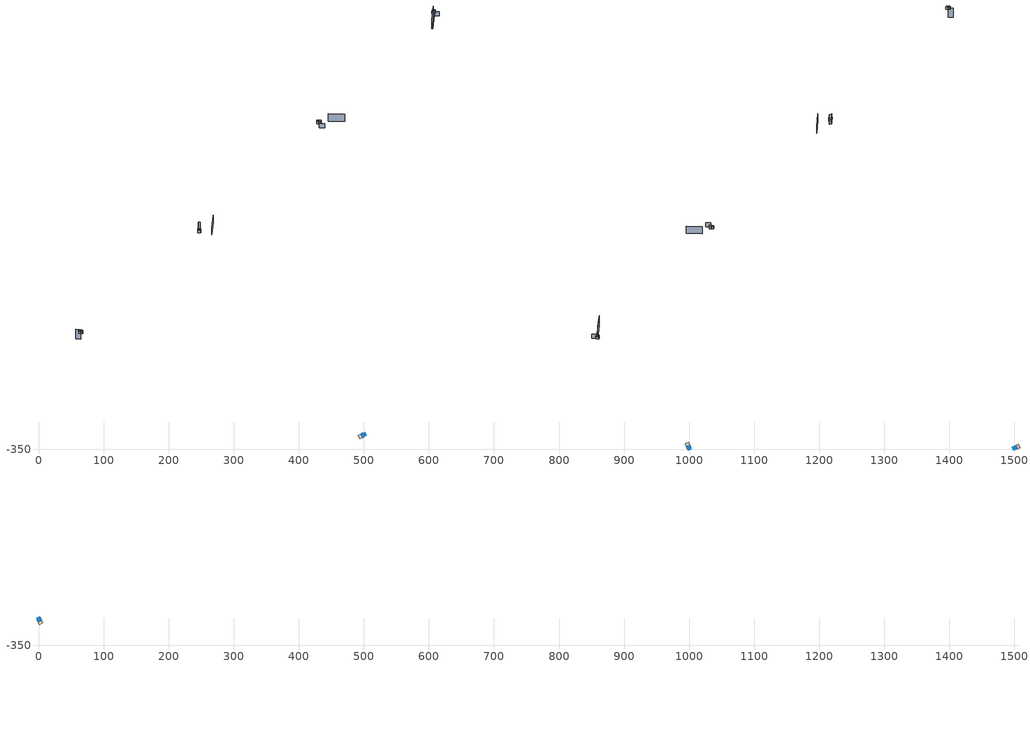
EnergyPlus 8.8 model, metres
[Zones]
1Perim
 floor adiabatic (115mmSandLimeBrick): 501.09,-330.48 497.17,-332.17 494.8,-326.66 498.72,-324.97 z4.11
 wall outside (U0-5): 501.09,-330.48 498.72,-324.97 z4.11:8.23
 wall to 1Core (115mmSandLimeBrick): 494.8,-326.66 497.17,-332.17 z4.11:8.23
 wall adiabatic (115mmSandLimeBrick): 498.72,-324.97 494.8,-326.66 / 497.17,-332.17 501.09,-330.48 z4.11:8.23
 window (Single): 501.05,-330.39 498.76,-325.06 z4.96:7.52
 ceiling adiabatic (115mmSandLimeBrick): 501.09,-330.48 498.72,-324.97 495.58,-326.32 497.95,-331.83 z8.23
 roof outside (U0-4): 497.95,-331.83 495.58,-326.32 494.8,-326.66 497.17,-332.17 z8.23
1Core
 floor adiabatic (115mmSandLimeBrick): 497.17,-332.17 493.54,-333.73 491.17,-328.22 494.8,-326.66 z4.11
 wall adiabatic (115mmSandLimeBrick): 494.8,-326.66 491.17,-328.22 493.54,-333.73 497.17,-332.17 z4.11:8.23
 ceiling adiabatic (115mmSandLimeBrick): 497.17,-332.17 494.8,-326.66 491.9,-327.91 494.27,-333.42 z8.23
 roof outside (U0-4): 494.27,-333.42 491.9,-327.91 491.17,-328.22 493.54,-333.73 z8.23
2Perim
 floor adiabatic (115mmSandLimeBrick): 997.2,-349.28 995.52,-345.35 1001.03,-342.98 1002.72,-346.91 z4.11
 wall outside (U0-5): 997.2,-349.28 1002.72,-346.91 z4.11:8.23
 wall to 2Core (115mmSandLimeBrick): 1001.03,-342.98 995.52,-345.35 z4.11:8.23
 wall adiabatic (115mmSandLimeBrick): 1002.72,-346.91 1001.03,-342.98 / 995.52,-345.35 997.2,-349.28 z4.11:8.23
 window (Single): 997.3,-349.24 1002.62,-346.94 z4.96:7.52
 ceiling adiabatic (115mmSandLimeBrick): 997.2,-349.28 1002.72,-346.91 1001.36,-343.77 995.85,-346.14 z8.23
 roof outside (U0-4): 995.85,-346.14 1001.36,-343.77 1001.03,-342.98 995.52,-345.35 z8.23
2Core
 floor adiabatic (115mmSandLimeBrick): 995.52,-345.35 993.96,-341.73 999.47,-339.35 1001.03,-342.98 z4.11
 wall adiabatic (115mmSandLimeBrick): 1001.03,-342.98 999.47,-339.35 993.96,-341.73 995.52,-345.35 z4.11:8.23
 ceiling adiabatic (115mmSandLimeBrick): 995.52,-345.35 1001.03,-342.98 999.78,-340.08 994.27,-342.45 z8.23
 roof outside (U0-4): 994.27,-342.45 999.78,-340.08 999.47,-339.35 993.96,-341.73 z8.23
3Perim
 floor adiabatic (115mmSandLimeBrick): 1498.91,-345.65 1502.83,-343.96 1505.2,-349.48 1501.28,-351.17 z4.11
 wall outside (U0-5): 1498.91,-345.65 1501.28,-351.17 z4.11:8.23
 wall to 3Core (115mmSandLimeBrick): 1505.2,-349.48 1502.83,-343.96 z4.11:8.23
 wall adiabatic (115mmSandLimeBrick): 1501.28,-351.17 1505.2,-349.48 / 1502.83,-343.96 1498.91,-345.65 z4.11:8.23
 window (Single): 1498.95,-345.75 1501.24,-351.07 z4.96:7.52
 ceiling adiabatic (115mmSandLimeBrick): 1498.91,-345.65 1501.28,-351.17 1504.42,-349.81 1502.05,-344.3 z8.23
 roof outside (U0-4): 1502.05,-344.3 1504.42,-349.81 1505.2,-349.48 1502.83,-343.96 z8.23
3Core
 floor adiabatic (115mmSandLimeBrick): 1502.83,-343.96 1506.46,-342.4 1508.83,-347.92 1505.2,-349.48 z4.11
 wall adiabatic (115mmSandLimeBrick): 1505.2,-349.48 1508.83,-347.92 1506.46,-342.4 1502.83,-343.96 z4.11:8.23
 ceiling adiabatic (115mmSandLimeBrick): 1502.83,-343.96 1505.2,-349.48 1508.1,-348.23 1505.73,-342.72 z8.23
 roof outside (U0-4): 1505.73,-342.72 1508.1,-348.23 1508.83,-347.92 1506.46,-342.4 z8.23
0Perim
 floor adiabatic (115mmSandLimeBrick): 2.8,-308.26 4.48,-312.19 -1.03,-314.56 -2.72,-310.63 z16.46
 wall outside (U0-5): 2.8,-308.26 -2.72,-310.63 z16.46:20.57
 wall to 0Core (115mmSandLimeBrick): -1.03,-314.56 4.48,-312.19 z16.46:20.57
 wall adiabatic (115mmSandLimeBrick): -2.72,-310.63 -1.03,-314.56 / 4.48,-312.19 2.8,-308.26 z16.46:20.57
 window (Single): 2.7,-308.3 -2.62,-310.59 z17.31:19.86
 ceiling adiabatic (115mmSandLimeBrick): 2.8,-308.26 -2.72,-310.63 -1.36,-313.77 4.15,-311.4 z20.57
 roof outside (U0-4): 4.15,-311.4 -1.36,-313.77 -1.03,-314.56 4.48,-312.19 z20.57
0Core
 floor adiabatic (115mmSandLimeBrick): 4.48,-312.19 6.04,-315.81 0.53,-318.18 -1.03,-314.56 z16.46
 wall adiabatic (115mmSandLimeBrick): -1.03,-314.56 0.53,-318.18 6.04,-315.81 4.48,-312.19 z16.46:20.57
 ceiling adiabatic (115mmSandLimeBrick): 4.48,-312.19 -1.03,-314.56 0.22,-317.46 5.73,-315.09 z20.57
 roof outside (U0-4): 5.73,-315.09 0.22,-317.46 0.53,-318.18 6.04,-315.81 z20.57
shading: 2.88,-301.88 6.06,-311.37 / 502.04,-324.06 504.49,-327.75 / 498.91,-325.41 501.31,-324.37 / 1448.24,-370.14 1499.88,-347.92 z0:20.57; 548.95,-333.88 502.68,-353.79 / 1020.66,-353.79 1033.19,-382.91 z0:15.57; 992.37,-359.59 988.36,-350.28 / 1502.71,-359.59 1498.7,-350.28 / 1498.7,-350.28 1449.87,-371.42 z0:9.28
[Site:GroundTemperature:BuildingSurface]
14, 14, 14, 14, 14, 14, 14, 14, 14, 14, 14, 14
[Site:GroundReflectance]
0.2, 0.2, 0.2, 0.2, 0.2, 0.2, 0.2, 0.2, 0.2, 0.2, 0.2, 0.2
[Site:GroundReflectance:SnowModifier]
1, 1
[Building]
Building: North Axis {deg}=0; Terrain=Suburbs; Loads Convergence Tolerance Value=.04; Temperature Convergence Tolerance Value {deltaC}=.4; Solar Distribution=MinimalShadowing; Maximum Number of Warmup Days=25
[Construction]
115mmSandLimeBrick: Plaster_0.005_115mmSandLimeBrick, Sand-Lime Brick_0.08_115mmSandLimeBrick, Plaster_0.08_115mmSandLimeBrick
U0-5: XPS Board_0.01_U0-5, General Concrete_0.2_U0-5
U0-4: XPS Board_0.06_U0-4, General Concrete_0.2_U0-4
Single: Generic Clear Glass 6mm_0.006_Single
[Material] Roughness=Rough; Thermal Absorptance=0.9
Name | Thickness {m} | Conductivity {W/m-K} | Density {kg/m3} | Specific Heat {J/kg-K} | Solar Absorptance | Visible Absorptance
Plaster_0.005_115mmSandLimeBrick | 0.005 | 1 | 2000 | 1130 | 0.6 | 0.6
Sand-Lime Brick_0.08_115mmSandLimeBrick | 0.08 | 0.56 | 1200 | 1000 | 0.6 | 0.6
Plaster_0.08_115mmSandLimeBrick | 0.08 | 1 | 2000 | 1130 | 0.6 | 0.6
XPS Board_0.01_U0-5 | 0.01 | 0.034 | 35 | 1400 | 0.6 | 0.6
General Concrete_0.2_U0-5; General Concrete_0.2_U0-4 | 0.2 | 2 | 2400 | 950 | 0.7 | 0.7
XPS Board_0.06_U0-4 | 0.06 | 0.034 | 35 | 1400 | 0.6 | 0.6
[WindowMaterial:Glazing]
Generic Clear Glass 6mm_0.006_Single: Optical Data Type=SpectralAverage; Window Glass Spectral Data Set=SpectralAverage; Thickness {m}=0.006; Solar Transmittance at Normal Incidence=0.68; Front Side Solar Reflectance at Normal Incidence=0.09; Back Side Solar Reflectance at Normal Incidence=0.1; Visible Transmittance at Normal Incidence=0.81; Front Side Visible Reflectance at Normal Incidence=0.11; Back Side Visible Reflectance at Normal Incidence=0.12; Infrared Transmittance at Normal Incidence=0; Front Side Infrared Hemispherical Emissivity=0.2; Back Side Infrared Hemispherical Emissivity=0.2; Conductivity {W/m-K}=0.9; Dirt Correction Factor for Solar and Visible Transmittance=1
[EnergyManagementSystem:Sensor]
Name | Output:Variable or Output:Meter Index Key | Output:Variable or Output:Meter
OutdoorTemp | Environment | Site Outdoor Air Drybulb Temperature
OutdoorRelHumid | Environment | Site Outdoor Air Relative Humidity
USRNATVENT_0Perim; USRNATVENT_1Perim; USRNATVENT_2Perim; USRNATVENT_3Perim | AllOff | Schedule Value
[Zone] Type=1; Multiplier=1; Zone Inside Convection Algorithm=TARP; Zone Outside Convection Algorithm=DOE-2
Name | Volume {m3} | Floor Area {m2}
0Perim; 1Perim; 2Perim; 3Perim | 105.48 | 25.6391
0Core; 1Core; 2Core; 3Core | 97.4409 | 23.6849
[People] Number of People Schedule=AllOn; Number of People Calculation Method=People/Area; People per Zone Floor Area {person/m2}=0.5; Fraction Radiant=0.3; Sensible Heat Fraction=AUTOCALCULATE; Carbon Dioxide Generation Rate {m3/s-W}=3.82e-08; Enable ASHRAE 55 Comfort Warnings=No; Mean Radiant Temperature Calculation Type=ZoneAveraged; Clothing Insulation Calculation Method=DynamicClothingModelASHRAE55; Thermal Comfort Model 1 Type=AdaptiveASH55
Name | Zone or ZoneList | Activity Level Schedule | Work Efficiency Schedule | Air Velocity Schedule
People 0Perim | 0Perim | 0PerimPeopleActivity | 0PerimWorkEfficiency | 0PerimAirVelocity
People 0Core | 0Core | 0CorePeopleActivity | 0CoreWorkEfficiency | 0CoreAirVelocity
People 1Perim | 1Perim | 1PerimPeopleActivity | 1PerimWorkEfficiency | 1PerimAirVelocity
People 1Core | 1Core | 1CorePeopleActivity | 1CoreWorkEfficiency | 1CoreAirVelocity
People 2Perim | 2Perim | 2PerimPeopleActivity | 2PerimWorkEfficiency | 2PerimAirVelocity
People 2Core | 2Core | 2CorePeopleActivity | 2CoreWorkEfficiency | 2CoreAirVelocity
People 3Perim | 3Perim | 3PerimPeopleActivity | 3PerimWorkEfficiency | 3PerimAirVelocity
People 3Core | 3Core | 3CorePeopleActivity | 3CoreWorkEfficiency | 3CoreAirVelocity
[ElectricEquipment] Schedule=AllOn; Design Level Calculation Method=Watts/Area; Watts per Zone Floor Area {W/m2}=35; Fraction Latent=0; Fraction Radiant=.2; Fraction Lost=0
Name | Zone or ZoneList
0Perim Equipment 1 | 0Perim
0Core Equipment 1 | 0Core
1Perim Equipment 1 | 1Perim
1Core Equipment 1 | 1Core
2Perim Equipment 1 | 2Perim
2Core Equipment 1 | 2Core
3Perim Equipment 1 | 3Perim
3Core Equipment 1 | 3Core
[Lights] Schedule=AllOn; Design Level Calculation Method=Watts/Area; Watts per Zone Floor Area {W/m2}=15; Return Air Fraction=0; Fraction Radiant=.42; Fraction Visible=.18; Fraction Replaceable=1
Name | Zone or ZoneList
0Perim General lighting | 0Perim
0Core General lighting | 0Core
1Perim General lighting | 1Perim
1Core General lighting | 1Core
2Perim General lighting | 2Perim
2Core General lighting | 2Core
3Perim General lighting | 3Perim
3Core General lighting | 3Core
[ZoneControl:Thermostat]
Name | Zone or ZoneList | Control Type Schedule | Control 1
0Perim Thermostat | 0Perim | 0PerimZoneControlTypeSched | Dual Setpoint - Zone 0Perim
0Core Thermostat | 0Core | 0CoreZoneControlTypeSched | Dual Setpoint - Zone 0Core
1Perim Thermostat | 1Perim | 1PerimZoneControlTypeSched | Dual Setpoint - Zone 1Perim
1Core Thermostat | 1Core | 1CoreZoneControlTypeSched | Dual Setpoint - Zone 1Core
2Perim Thermostat | 2Perim | 2PerimZoneControlTypeSched | Dual Setpoint - Zone 2Perim
2Core Thermostat | 2Core | 2CoreZoneControlTypeSched | Dual Setpoint - Zone 2Core
3Perim Thermostat | 3Perim | 3PerimZoneControlTypeSched | Dual Setpoint - Zone 3Perim
3Core Thermostat | 3Core | 3CoreZoneControlTypeSched | Dual Setpoint - Zone 3Core
[ThermostatSetpoint:DualSetpoint]
Name | Heating Setpoint Temperature Schedule | Cooling Setpoint Temperature Schedule
Dual Setpoint - Zone 0Perim | 0PerimHeating_SP_Sch | 0PerimCooling_SP_Sch
Dual Setpoint - Zone 0Core | 0CoreHeating_SP_Sch | 0CoreCooling_SP_Sch
Dual Setpoint - Zone 1Perim | 1PerimHeating_SP_Sch | 1PerimCooling_SP_Sch
Dual Setpoint - Zone 1Core | 1CoreHeating_SP_Sch | 1CoreCooling_SP_Sch
Dual Setpoint - Zone 2Perim | 2PerimHeating_SP_Sch | 2PerimCooling_SP_Sch
Dual Setpoint - Zone 2Core | 2CoreHeating_SP_Sch | 2CoreCooling_SP_Sch
Dual Setpoint - Zone 3Perim | 3PerimHeating_SP_Sch | 3PerimCooling_SP_Sch
Dual Setpoint - Zone 3Core | 3CoreHeating_SP_Sch | 3CoreCooling_SP_Sch
[Zone equipment]
0Perim: 0Perim Ideal Loads Air
0Core: 0Core Ideal Loads Air
1Perim: 1Perim Ideal Loads Air
1Core: 1Core Ideal Loads Air
2Perim: 2Perim Ideal Loads Air
2Core: 2Core Ideal Loads Air
3Perim: 3Perim Ideal Loads Air
3Core: 3Core Ideal Loads Air
[ZoneHVAC:IdealLoadsAirSystem] Maximum Heating Supply Air Temperature {C}=30; Minimum Cooling Supply Air Temperature {C}=18; Maximum Heating Supply Air Humidity Ratio {kgWater/kgDryAir}=0.01; Minimum Cooling Supply Air Humidity Ratio {kgWater/kgDryAir}=0.008; Heating Limit=NoLimit; Maximum Heating Air Flow Rate {m3/s}=100; Cooling Limit=NoLimit; Maximum Cooling Air Flow Rate {m3/s}=100; Heating Availability Schedule=AllOn; Cooling Availability Schedule=AllOn; Dehumidification Control Type=None; Humidification Control Type=None; Demand Controlled Ventilation Type=OccupancySchedule; Outdoor Air Economizer Type=NoEconomizer; Heat Recovery Type=None; Sensible Heat Recovery Effectiveness=0.7; Latent Heat Recovery Effectiveness=0.65
Name | Design Specification Outdoor Air Object
0Perim Ideal Loads Air | 0PerimMinFreshAir
0Core Ideal Loads Air | 0CoreMinFreshAir
1Perim Ideal Loads Air | 1PerimMinFreshAir
1Core Ideal Loads Air | 1CoreMinFreshAir
2Perim Ideal Loads Air | 2PerimMinFreshAir
2Core Ideal Loads Air | 2CoreMinFreshAir
3Perim Ideal Loads Air | 3PerimMinFreshAir
3Core Ideal Loads Air | 3CoreMinFreshAir
[DesignSpecification:OutdoorAir] Outdoor Air Method=Sum; Outdoor Air Flow per Person {m3/s-person}=0.002; Outdoor Air Flow per Zone Floor Area {m3/s-m2}=0.002; Outdoor Air Schedule=AllOn
0PerimMinFreshAir; 0CoreMinFreshAir; 1PerimMinFreshAir; 1CoreMinFreshAir; 2PerimMinFreshAir; 2CoreMinFreshAir; 3PerimMinFreshAir; 3CoreMinFreshAir
[ZoneVentilation:DesignFlowRate] Schedule=AllOn; Design Flow Rate Calculation Method=AirChanges/Hour; Air Changes per Hour {1/hr}=0; Ventilation Type=NATURAL; Fan Pressure Rise {Pa}=0; Fan Total Efficiency=1; Constant Term Coefficient=1; Temperature Term Coefficient=0; Velocity Term Coefficient=0; Velocity Squared Term Coefficient=0; Minimum Indoor Temperature {C}=18; Delta Temperature {deltaC}=1; Maximum Wind Speed {m/s}=40
Name | Zone or ZoneList
0Perim ScheduledVent | 0Perim
1Perim ScheduledVent | 1Perim
2Perim ScheduledVent | 2Perim
3Perim ScheduledVent | 3Perim
[EnergyManagementSystem:Actuator] Actuated Component Type=Schedule:Constant; Actuated Component Control Type=Schedule Value
Name | Actuated Component Unique
NATVENT_AVAIL_SCHED_ACTUATOR_0Perim | NATVENT_AVAIL_SCHED_0Perim
NATVENT_AVAIL_SCHED_ACTUATOR_1Perim | NATVENT_AVAIL_SCHED_1Perim
NATVENT_AVAIL_SCHED_ACTUATOR_2Perim | NATVENT_AVAIL_SCHED_2Perim
NATVENT_AVAIL_SCHED_ACTUATOR_3Perim | NATVENT_AVAIL_SCHED_3Perim
[EnergyManagementSystem:ProgramCallingManager]
My 0Perim_Setpoint_Schedule_Calculator_Example: BeginTimestepBeforePredictor; 0Perim_ErlEnforceBinary
My 1Perim_Setpoint_Schedule_Calculator_Example: BeginTimestepBeforePredictor; 1Perim_ErlEnforceBinary
My 2Perim_Setpoint_Schedule_Calculator_Example: BeginTimestepBeforePredictor; 2Perim_ErlEnforceBinary
My 3Perim_Setpoint_Schedule_Calculator_Example: BeginTimestepBeforePredictor; 3Perim_ErlEnforceBinary
[EnergyManagementSystem:Program]
0Perim_ErlEnforceBinary: IF (USRNATVENT_0Perim > 0); Set NATVENT_AVAIL_SCHED_ACTUATOR_0Perim = 1; ELSE; Set NATVENT_AVAIL_SCHED_ACTUATOR_0Perim = 0; ENDIF
1Perim_ErlEnforceBinary: IF (USRNATVENT_1Perim > 0); Set NATVENT_AVAIL_SCHED_ACTUATOR_1Perim = 1; ELSE; Set NATVENT_AVAIL_SCHED_ACTUATOR_1Perim = 0; ENDIF
2Perim_ErlEnforceBinary: IF (USRNATVENT_2Perim > 0); Set NATVENT_AVAIL_SCHED_ACTUATOR_2Perim = 1; ELSE; Set NATVENT_AVAIL_SCHED_ACTUATOR_2Perim = 0; ENDIF
3Perim_ErlEnforceBinary: IF (USRNATVENT_3Perim > 0); Set NATVENT_AVAIL_SCHED_ACTUATOR_3Perim = 1; ELSE; Set NATVENT_AVAIL_SCHED_ACTUATOR_3Perim = 0; ENDIF
[ZoneVentilation:WindandStackOpenArea] Opening Area {m2}=11.8484; Opening Effectiveness=0; Effective Angle {deg}=0; Height Difference {m}=0.638386; Discharge Coefficient for Opening=0.6; Minimum Indoor Temperature {C}=24; Maximum Indoor Temperature {C}=100; Delta Temperature {deltaC}=1; Minimum Outdoor Temperature {C}=22; Maximum Outdoor Temperature {C}=26; Maximum Wind Speed {m/s}=40
Name | Zone | Opening Area Fraction Schedule
0PerimNatVent_Buoy | 0Perim | NATVENT_AVAIL_SCHED_0Perim
1PerimNatVent_Buoy | 1Perim | NATVENT_AVAIL_SCHED_1Perim
2PerimNatVent_Buoy | 2Perim | NATVENT_AVAIL_SCHED_2Perim
3PerimNatVent_Buoy | 3Perim | NATVENT_AVAIL_SCHED_3Perim
[ZoneInfiltration:DesignFlowRate] Schedule=On; Design Flow Rate Calculation Method=AirChanges/Hour; Air Changes per Hour {1/hr}=2; Constant Term Coefficient=1; Temperature Term Coefficient=0; Velocity Term Coefficient=0; Velocity Squared Term Coefficient=0
Name | Zone or ZoneList
0PerimInfiltration | 0Perim
1PerimInfiltration | 1Perim
2PerimInfiltration | 2Perim
3PerimInfiltration | 3Perim
[WaterUse:Equipment]
Name | Peak Flow Rate {m3/s} | Flow Rate Fraction Schedule | Target Temperature Schedule | Hot Water Supply Temperature Schedule | Cold Water Supply Temperature Schedule
DHW 0Perim | 0 | equipOffice | DHW Supply Temperature 0Perim | DHW Supply Temperature 0Perim | DHW Mains Temperature 0Perim
DHW 0Core | 1.97375e-05 | 60HrWk | DHW Supply Temperature 0Core | DHW Supply Temperature 0Core | DHW Mains Temperature 0Core
DHW 1Perim | 0 | equipOffice | DHW Supply Temperature 1Perim | DHW Supply Temperature 1Perim | DHW Mains Temperature 1Perim
DHW 1Core | 1.97375e-05 | 60HrWk | DHW Supply Temperature 1Core | DHW Supply Temperature 1Core | DHW Mains Temperature 1Core
DHW 2Perim | 0 | equipOffice | DHW Supply Temperature 2Perim | DHW Supply Temperature 2Perim | DHW Mains Temperature 2Perim
DHW 2Core | 1.97375e-05 | 60HrWk | DHW Supply Temperature 2Core | DHW Supply Temperature 2Core | DHW Mains Temperature 2Core
DHW 3Perim | 0 | equipOffice | DHW Supply Temperature 3Perim | DHW Supply Temperature 3Perim | DHW Mains Temperature 3Perim
DHW 3Core | 1.97375e-05 | 60HrWk | DHW Supply Temperature 3Core | DHW Supply Temperature 3Core | DHW Mains Temperature 3Core
[Schedule:Constant]
On: On/Off, 1
0PerimPeopleActivity; 0CorePeopleActivity; 1PerimPeopleActivity; 1CorePeopleActivity; 2PerimPeopleActivity; 2CorePeopleActivity; 3PerimPeopleActivity; 3CorePeopleActivity: Any Number, 125.28
0PerimAirVelocity; 0CoreAirVelocity; 1PerimAirVelocity; 1CoreAirVelocity; 2PerimAirVelocity; 2CoreAirVelocity; 3PerimAirVelocity; 3CoreAirVelocity: Any Number, 0.2
0PerimWorkEfficiency; 0CoreWorkEfficiency; 1PerimWorkEfficiency; 1CoreWorkEfficiency; 2PerimWorkEfficiency; 2CoreWorkEfficiency; 3PerimWorkEfficiency; 3CoreWorkEfficiency: Any Number, 0
0PerimHeating_SP_Sch; 0PerimCooling_SP_Sch; 0CoreHeating_SP_Sch; 0CoreCooling_SP_Sch; 1PerimHeating_SP_Sch; 1PerimCooling_SP_Sch; 1CoreHeating_SP_Sch; 1CoreCooling_SP_Sch; 2PerimHeating_SP_Sch; 2PerimCooling_SP_Sch; 2CoreHeating_SP_Sch; 2CoreCooling_SP_Sch; 3PerimHeating_SP_Sch; 3PerimCooling_SP_Sch; 3CoreHeating_SP_Sch; 3CoreCooling_SP_Sch: Temperature, 24
0PerimZoneControlTypeSched; 0CoreZoneControlTypeSched; 1PerimZoneControlTypeSched; 1CoreZoneControlTypeSched; 2PerimZoneControlTypeSched; 2CoreZoneControlTypeSched; 3PerimZoneControlTypeSched; 3CoreZoneControlTypeSched: Any Number, 4
NATVENT_AVAIL_SCHED_0Perim; NATVENT_AVAIL_SCHED_1Perim; NATVENT_AVAIL_SCHED_2Perim; NATVENT_AVAIL_SCHED_3Perim: Fraction, 1
DHW Supply Temperature 0Perim; DHW Supply Temperature 0Core; DHW Supply Temperature 1Perim; DHW Supply Temperature 1Core; DHW Supply Temperature 2Perim; DHW Supply Temperature 2Core; DHW Supply Temperature 3Perim; DHW Supply Temperature 3Core: Temperature, 65
DHW Mains Temperature 0Perim; DHW Mains Temperature 0Core; DHW Mains Temperature 1Perim; DHW Mains Temperature 1Core; DHW Mains Temperature 2Perim; DHW Mains Temperature 2Core; DHW Mains Temperature 3Perim; DHW Mains Temperature 3Core: Temperature, 10
[Schedule:Year]
AllOn: AllOn, 1, 1, 12, 31
equipOffice: equipOffice, 1, 1, 12, 31
AllOff: AllOff, 1, 1, 12, 31
60HrWk: 60HrWk, 1, 1, 12, 31
[Schedule:Week:Daily]
AllOn: AllOn, AllOn, AllOn, AllOn, AllOn, AllOn, AllOn, AllOn, AllOn, AllOn, AllOn, AllOn
equipOffice: equipOfficeWeekEnd, equipOffice, equipOffice, equipOffice, equipOffice, equipOffice, equipOfficeWeekEnd, equipOfficeWeekEnd, equipOffice, equipOffice, equipOffice, equipOffice
AllOff: AllOff, AllOff, AllOff, AllOff, AllOff, AllOff, AllOff, AllOff, AllOff, AllOff, AllOff, AllOff
60HrWk: 60HrWkDay, 60HrWkDay, 60HrWkDay, 60HrWkDay, 60HrWkDay, 60HrWkDay, 60HrWkDay, 60HrWkDay, 60HrWkDay, 60HrWkDay, 60HrWkDay, 60HrWkDay
[Schedule:Day:Hourly]
AllOn: 1, 1, 1, 1, 1, 1, 1, 1, 1, 1, 1, 1, 1, 1, 1, 1, 1, 1, 1, 1, 1, 1, 1, 1
equipOffice; equipOfficeWeekEnd: 0.1, 0.1, 0.1, 0.1, 0.1, 0.1, 0.1, 0.2, 0.4, 0.6, 0.8, 0.8, 0.4, 0.6, 0.8, 0.8, 0.4, 0.2, 0.1, 0.1, 0.1, 0.1, 0.1, 0.1
AllOff: 0, 0, 0, 0, 0, 0, 0, 0, 0, 0, 0, 0, 0, 0, 0, 0, 0, 0, 0, 0, 0, 0, 0, 0
60HrWkDay: 0.2, 0.2, 0.2, 0.2, 0.2, 0.2, 0.2, 0.4, 0.8, 0.8, 1, 1, 0.8, 1, 1, 1, 0.8, 0.4, 0.2, 0.2, 0.2, 0.2, 0.2, 0.2
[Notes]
----  This file was generated with Archsim v.4.0.2.17
-------------------------ERL SENSORS--------------------------
115mmSandLimeBrick GasType: Partition
